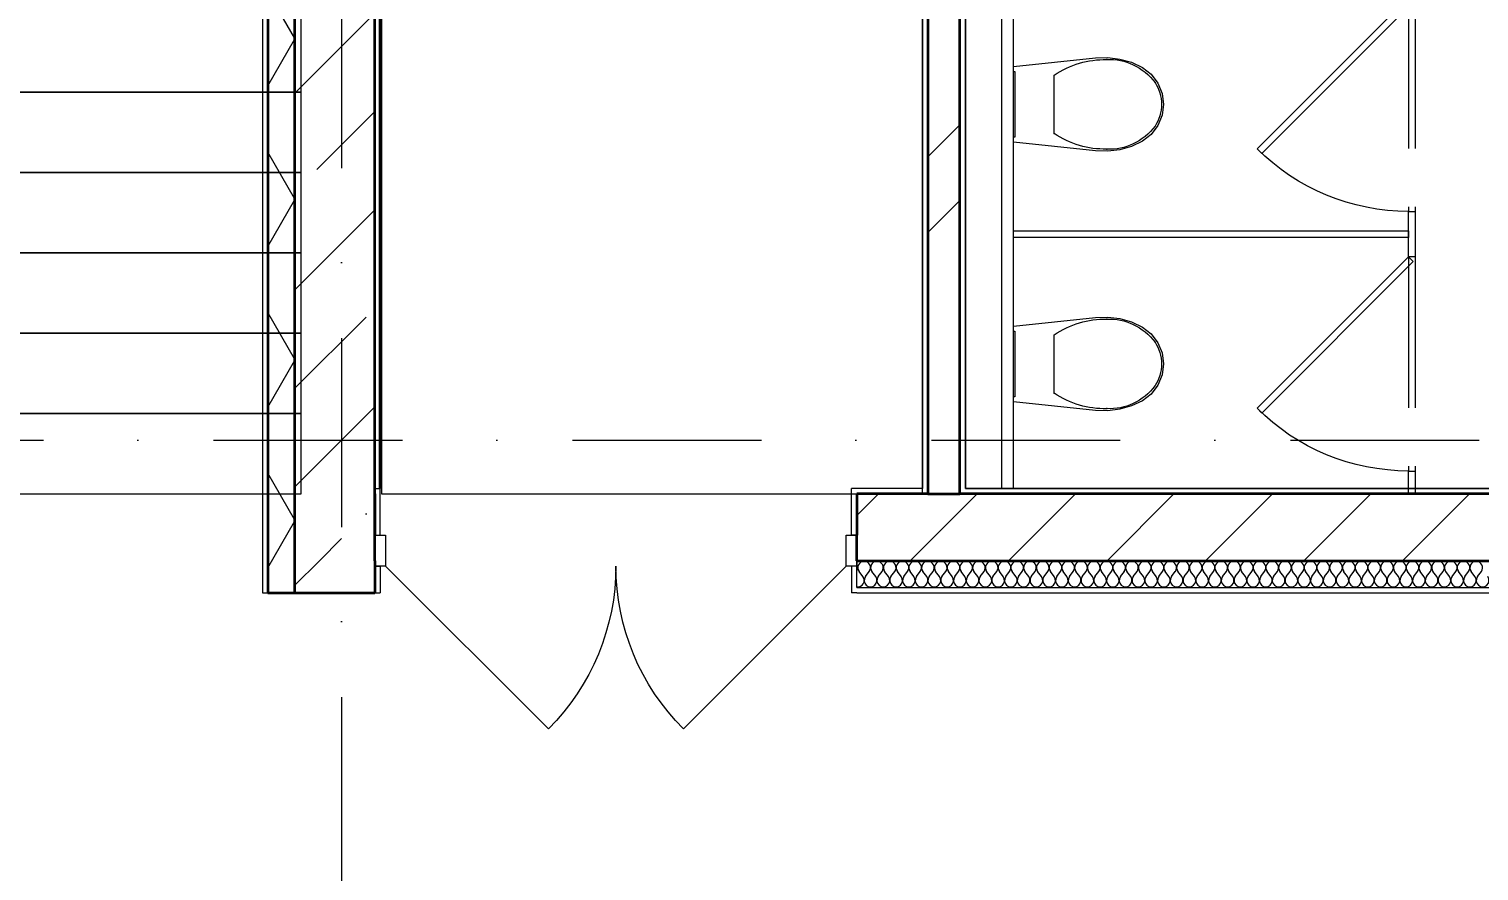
# Model space of a CAD drawing. Header units: millimetres. Extents: x -34838 to 729576, y -214038 to 121482.
# Drawn here: x 517275 to 522690, y -99347 to -96201 of the extents above; entities that cross this region are included whole.
import ezdxf
from ezdxf.enums import TextEntityAlignment as Align

# ---------------------------------------------------------------- set-up
doc = ezdxf.new("R2010")
doc.units = ezdxf.units.MM
doc.header["$MEASUREMENT"] = 0
doc.linetypes.add('Невидимая', pattern=[782.444447, 564.444447, -218])
doc.linetypes.add('Штрихпунктирная', pattern=[1340.555525, 705.555534, -352.777767, 0, -282.222223])
for name, color, linetype, lineweight in [('0_Ном._пера__1', 7, 'Continuous', 13), ('А _ ОСІ КООРДИНАЦІЙНІ.3D_Ном._пера__105', 7, 'Continuous', 13), ('А _ ОСІ КООРДИНАЦІЙНІ.3D_Ном._пера__25', 7, 'Continuous', 0), ('АБ _ 0 _ СТІНИ _ ЗОВНІШНІ .3D_Ном._пера__27', 7, 'Continuous', 35), ('АБ _ 0 _ СТІНИ _ ЗОВНІШНІ .3D_Ном._пера__67', 7, 'Continuous', 15), ('АБ _ 0 _ СТІНИ _ ЗОВНІШНІ .3D_Ном._пера__87', 7, 'Continuous', 13), ('АБ _ 0 _ СТІНИ _ НАВІСНІ .3D_Ном._пера__171', 7, 'Continuous', 13), ('АБ _ 0 _ СТІНИ _ НАВІСНІ .3D_Ном._пера__27', 7, 'Continuous', 35), ('АБ _ 0 _ СТІНИ _ НАВІСНІ .3D_Ном._пера__67', 7, 'Continuous', 15), ('АБ _ 0 _ СТІНИ _ НАВІСНІ .3D_Ном._пера__87', 7, 'Continuous', 13), ('АБ _ 0 _ СТІНИ _ ПЕРЕГОРОДКИ.3D_Ном._пера__27', 7, 'Continuous', 35), ('АБ _ 0 _ СТІНИ _ ПЕРЕГОРОДКИ.3D_Ном._пера__87', 7, 'Continuous', 13), ('АБ _ 2 _ СХОДИ _ ЗОВНІШНІ .3D_Ном._пера__71', 7, 'Continuous', 15), ('АБ _ 2 _ СХОДИ _ ЗОВНІШНІ .3D_Ном._пера__91', 7, 'Continuous', 13), ('АП _ 0 _ ОБЛАДНАННЯ (НИЖНЄ).3D_Ном._пера__1', 7, 'Continuous', 13), ('Двери ARCHICAD_Ном._пера__1', 7, 'Continuous', 13), ('Двери ARCHICAD_Ном._пера__23', 7, 'Continuous', 20), ('Двери ARCHICAD_Ном._пера__27', 7, 'Continuous', 35), ('Двери ARCHICAD_Ном._пера__3', 7, 'Continuous', 15), ('Двери ARCHICAD_Ном._пера__67', 7, 'Continuous', 15), ('Двери ARCHICAD_Ном._пера__87', 7, 'Continuous', 13)]:
    doc.layers.add(name, color=color, linetype=linetype, lineweight=lineweight)
for name, color, linetype in [('А _ ОСІ КООРДИНАЦІЙНІ.3D', 7, 'Continuous'), ('АБ _ 0 _ СТІНИ _ ЗОВНІШНІ .3D', 7, 'Continuous'), ('АБ _ 0 _ СТІНИ _ НАВІСНІ .3D', 7, 'Continuous'), ('АБ _ 0 _ СТІНИ _ ПЕРЕГОРОДКИ.3D', 7, 'Continuous'), ('АБ _ 2 _ СХОДИ _ ЗОВНІШНІ .3D', 7, 'Continuous'), ('АП _ 0 _ ОБЛАДНАННЯ (НИЖНЄ).3D', 7, 'Continuous'), ('АП _ ТЕП _ ЗОНИ ПРИМІЩЕНЬ .3D', 7, 'Continuous'), ('Двери ARCHICAD', 7, 'Continuous')]:
    doc.layers.add(name, color=color, linetype=linetype)
doc.styles.add('СГЕНЕРИР_СТИЛЬ_1', font='Arial.ttf')
doc.styles.add('СГЕНЕРИР_СТИЛЬ_5', font='Arial Narrow.ttf')
doc.linetypes.add('ГП _ огорожа КЖ меньше 1м_ М 500', pattern='A,0,[1,20211006 Р’РµР»РёРєРёР№ Р±Р°СЃРµР№РЅ (Р±СѓС‚С–РєРё)_1.Shx,S=79.365079,R=0,X=0,Y=0],-10000,0', length=10000)
doc.dimstyles.new('СГЕНЕРИР_СТИЛЬ__5', dxfattribs={"dimtxt": 400, "dimasz": 285, "dimexe": 0.18, "dimexo": 0.0625, "dimgap": 0.09, "dimtad": 1, "dimdec": 0, "dimzin": 0, "dimdsep": 46, "dimtxsty": 'СГЕНЕРИР_СТИЛЬ_5', "dimblk": 'ARROWHEAD_10', "dimblk1": 'ARROWHEAD_10', "dimblk2": 'ARROWHEAD_10', "dimcen": 0.09, "dimse1": 1, "dimse2": 1, "dimclrd": 7, "dimclre": 7, "dimclrt": 7, "dimazin": 0, "dimtfac": 1, "dimtdec": 4, "dimtmove": 0, "dimatfit": 3, "dimfxl": 1, "dimtolj": 1, "dimtzin": 0, "dimarcsym": 0})
doc.dimstyles.new('СГЕНЕРИР_СТИЛЬ__6', dxfattribs={"dimtxt": 400, "dimasz": 285, "dimexe": 0.18, "dimexo": 0.0625, "dimgap": 0.09, "dimtad": 1, "dimdec": 0, "dimzin": 0, "dimdsep": 46, "dimtxsty": 'СГЕНЕРИР_СТИЛЬ_5', "dimblk": 'ARROWHEAD_10', "dimblk1": 'ARROWHEAD_10', "dimblk2": 'ARROWHEAD_10', "dimcen": 0.09, "dimse1": 1, "dimse2": 1, "dimclrd": 7, "dimclre": 7, "dimclrt": 7, "dimazin": 0, "dimtfac": 1, "dimtdec": 4, "dimtmove": 2, "dimatfit": 3, "dimfxl": 1, "dimtolj": 1, "dimtzin": 0, "dimarcsym": 0})
doc.dimstyles.new('СГЕНЕРИР_СТИЛЬ__7', dxfattribs={"dimtxt": 400, "dimasz": 285, "dimexe": 0.18, "dimexo": 0.0625, "dimgap": 0.09, "dimtad": 1, "dimtih": 1, "dimtoh": 1, "dimdec": 0, "dimzin": 0, "dimdsep": 46, "dimtxsty": 'СГЕНЕРИР_СТИЛЬ_5', "dimblk": 'ARROWHEAD_10', "dimblk1": 'ARROWHEAD_10', "dimblk2": 'ARROWHEAD_10', "dimcen": 0.09, "dimse1": 1, "dimse2": 1, "dimclrd": 7, "dimclre": 7, "dimclrt": 7, "dimazin": 0, "dimtfac": 1, "dimtdec": 4, "dimtmove": 0, "dimatfit": 3, "dimfxl": 1, "dimtolj": 1, "dimtzin": 0, "dimarcsym": 0})
pattern_1 = [(60, (518441.76, -97737.7), (-259.8076, 150), []), (120, (518441.76, -97737.7), (259.8076, 150), [])]
pattern_2 = [(45, (518441.76, -97737.7), (-367.696, 367.696), []), (45, (518257.9, -97553.85), (-367.696, 367.696), [390, -130, 0, -130])]
pattern_3 = [(45, (518441.8, -97737.7), (-707.1, 707.1), []), (45, (518300.3, -97596.3), (-707.1, 707.1), [])]
pattern_4 = [(45, (518441.76, -97737.7), (-183.848, 183.848), [])]

# ---------------------------------------------------------------- blocks, each defined once
blk = doc.blocks.new('Лестница_3_1', base_point=(518441.8, -97737.7))
at = {"layer": 'АБ _ 2 _ СХОДИ _ ЗОВНІШНІ .3D_Ном._пера__71', "color": 7, "linetype": 'Continuous', "lineweight": 15}
for p, q in [((518291.8, -96437.7), (515791.8, -96437.7)), ((515791.8, -96437.7), (518291.8, -96437.7)), ((518291.8, -96737.7), (515791.8, -96737.7)), ((515791.8, -96737.7), (518291.8, -96737.7)), ((518291.8, -97037.7), (515791.8, -97037.7)), ((515791.8, -97037.7), (518291.8, -97037.7)), ((518291.8, -97337.7), (515791.8, -97337.7)), ((515791.8, -97337.7), (518291.8, -97337.7)), ((518291.8, -97637.7), (515791.8, -97637.7)), ((515791.8, -97637.7), (518291.8, -97637.7)), ((515791.8, -97937.7), (518291.8, -97937.7))]:
    blk.add_line(p, q, dxfattribs=at)
at = {"layer": 'АБ _ 2 _ СХОДИ _ ЗОВНІШНІ .3D_Ном._пера__91', "color": 7, "linetype": 'Continuous', "lineweight": 13}
for p, q in [((518291.8, -96437.7), (518291.8, -96137.7)), ((518291.8, -96737.7), (518291.8, -96437.7)), ((518291.8, -97037.7), (518291.8, -96737.7)), ((518291.8, -97337.7), (518291.8, -97037.7)), ((518291.8, -97637.7), (518291.8, -97337.7)), ((518291.8, -97937.7), (518291.8, -97637.7))]:
    blk.add_line(p, q, dxfattribs=at)
blk = doc.blocks.new('Стена_57_1', base_point=(518366.8, -85737.7))
at = {"layer": 'АБ _ 0 _ СТІНИ _ ЗОВНІШНІ .3D', "linetype": 'Continuous', "lineweight": 0, "true_color": 0x000000}
h = blk.add_hatch(dxfattribs=at)
h.set_pattern_fill('М___ІЗОЛЯЦІЯ_МІНВАТА_0001', color=18, style=0, pattern_type=2)
h.set_pattern_definition(pattern_1)
h.paths.add_polyline_path([(518166.8, -85601.3), (518166.8, -98290), (518266.8, -98201.3), (518266.8, -85669.5)])
h = blk.add_hatch(dxfattribs=at)
h.set_pattern_fill('М___БЕТОН_АРМОВАНИЙ___З__C0', color=18, style=0, pattern_type=2)
h.set_pattern_definition(pattern_2)
h.paths.add_polyline_path([(518266.8, -85887.7), (518266.8, -98201.3), (518566.8, -97935.4), (518566.8, -85887.7)])
h = blk.add_hatch(dxfattribs=at)
h.set_pattern_fill('М___БЕТОН_АРМОВАНИЙ___З__C0', color=18, style=0, pattern_type=2)
h.set_pattern_definition(pattern_2)
h.paths.add_polyline_path([(518566.8, -97937.7), (518564.2, -97937.7), (518282.1, -98187.7), (518566.8, -98187.7)])
h = blk.add_hatch(dxfattribs=at)
h.set_pattern_fill('М___БЕТОН_АРМОВАНИЙ___З__C0', color=18, style=0, pattern_type=2)
h.set_pattern_definition(pattern_2)
h.paths.add_polyline_path([(518566.8, -97935.4), (518564.2, -97937.7), (518566.8, -97937.7)])
h = blk.add_hatch(dxfattribs=at)
h.set_pattern_fill('М___ІЗОЛЯЦІЯ_МІНВАТА_0001', color=18, style=0, pattern_type=2)
h.set_pattern_definition(pattern_1)
h.paths.add_polyline_path([(518266.8, -98201.3), (518169.3, -98287.7), (518266.8, -98287.7)])
h = blk.add_hatch(dxfattribs=at)
h.set_pattern_fill('М___БЕТОН_АРМОВАНИЙ___З__C0', color=18, style=0, pattern_type=2)
h.set_pattern_definition(pattern_2)
h.paths.add_polyline_path([(518566.8, -98187.7), (518282.1, -98187.7), (518266.8, -98201.3), (518266.8, -98287.7), (518566.8, -98287.7)])
h = blk.add_hatch(dxfattribs=at)
h.set_pattern_fill('М___ІЗОЛЯЦІЯ_МІНВАТА_0001', color=18, style=0, pattern_type=2)
h.set_pattern_definition(pattern_1)
h.paths.add_polyline_path([(518266.8, -98287.7), (518169.3, -98287.7), (518166.8, -98290), (518166.8, -98307.7), (518266.8, -98307.7)])
h = blk.add_hatch(dxfattribs=at)
h.set_pattern_fill('М___БЕТОН_АРМОВАНИЙ___З__C0', color=18, style=0, pattern_type=2)
h.set_pattern_definition(pattern_2)
h.paths.add_polyline_path([(518566.8, -98287.7), (518266.8, -98287.7), (518266.8, -98307.7), (518566.8, -98307.7)])
at = {"layer": 'АБ _ 0 _ СТІНИ _ ЗОВНІШНІ .3D_Ном._пера__27', "color": 7, "linetype": 'Continuous', "lineweight": 35}
for p, q in [((518166.8, -85601.3), (518166.8, -98290)), ((518266.8, -85887.7), (518266.8, -98201.3)), ((518566.8, -97935.4), (518566.8, -91937.7))]:
    blk.add_line(p, q, dxfattribs=at)
at = {"layer": 'АБ _ 0 _ СТІНИ _ ЗОВНІШНІ .3D_Ном._пера__27', "color": 7, "linetype": 'Continuous', "lineweight": 35, "flags": 128}
blk.add_lwpolyline([(518586.8, -97917.7), (518586.8, -91957.7)], dxfattribs=at)
at = {"layer": 'АБ _ 0 _ СТІНИ _ ЗОВНІШНІ .3D_Ном._пера__87', "color": 7, "linetype": 'Continuous', "lineweight": 13, "flags": 128}
blk.add_lwpolyline([(518146.8, -85587.7), (518146.8, -98307.7)], dxfattribs=at)
at = {"layer": 'АБ _ 0 _ СТІНИ _ НАВІСНІ .3D_Ном._пера__27', "color": 7, "linetype": 'Continuous', "lineweight": 35}
for p, q in [((518566.8, -97937.7), (518566.8, -97935.4)), ((518566.8, -97937.7), (518566.9, -97937.7)), ((518566.8, -98187.7), (518566.8, -97937.7)), ((518266.8, -98201.3), (518266.8, -98287.7)), ((518566.8, -98187.7), (518566.8, -98287.7)), ((518166.8, -98290), (518166.8, -98307.7)), ((518266.8, -98287.7), (518266.8, -98307.7)), ((518566.8, -98287.7), (518566.8, -98307.7))]:
    blk.add_line(p, q, dxfattribs=at)
at = {"layer": 'АБ _ 0 _ СТІНИ _ НАВІСНІ .3D_Ном._пера__27', "color": 7, "linetype": 'Continuous', "lineweight": 35, "flags": 128}
for points in [[(518166.8, -98307.7), (518266.8, -98307.7)], [(518266.8, -98307.7), (518566.8, -98307.7)]]:
    blk.add_lwpolyline(points, dxfattribs=at)
at = {"layer": 'АБ _ 0 _ СТІНИ _ НАВІСНІ .3D_Ном._пера__87', "color": 7, "linetype": 'Continuous', "lineweight": 13, "flags": 128}
blk.add_lwpolyline([(518146.8, -98307.7), (518166.8, -98307.7)], dxfattribs=at)
blk = doc.blocks.new('Стена_74_1', base_point=(520691.8, -93977.7))
at = {"layer": 'АБ _ 0 _ СТІНИ _ ПЕРЕГОРОДКИ.3D', "linetype": 'Continuous', "lineweight": 0, "true_color": 0x000000}
h = blk.add_hatch(dxfattribs=at)
h.set_pattern_fill('М___ЦЕГЛА_ОБЛИЧКУВАЛЬНА__3B', color=18, style=0, pattern_type=2)
h.set_pattern_definition(pattern_3)
h.paths.add_polyline_path([(520631.8, -94037.7), (520631.8, -97917.7), (520751.8, -97917.7), (520751.8, -94037.7)])
h = blk.add_hatch(dxfattribs=at)
h.set_pattern_fill('М___ЦЕГЛА_ОБЛИЧКУВАЛЬНА__3B', color=18, style=0, pattern_type=2)
h.set_pattern_definition(pattern_3)
h.paths.add_polyline_path([(520751.8, -97917.7), (520631.8, -97917.7), (520631.8, -97937.7), (520751.8, -97937.7)])
at = {"layer": 'АБ _ 0 _ СТІНИ _ НАВІСНІ .3D_Ном._пера__27', "color": 7, "linetype": 'Continuous', "lineweight": 35}
for p, q in [((520631.8, -97917.7), (520631.8, -97937.7)), ((520631.8, -97937.7), (520751.8, -97937.7)), ((520751.8, -97937.7), (520751.8, -97917.7))]:
    blk.add_line(p, q, dxfattribs=at)
at = {"layer": 'АБ _ 0 _ СТІНИ _ ПЕРЕГОРОДКИ.3D_Ном._пера__27', "color": 7, "linetype": 'Continuous', "lineweight": 35}
for p, q in [((520631.8, -94037.7), (520631.8, -97917.7)), ((520751.8, -97917.7), (520751.8, -94057.7))]:
    blk.add_line(p, q, dxfattribs=at)
at = {"layer": 'АБ _ 0 _ СТІНИ _ ПЕРЕГОРОДКИ.3D_Ном._пера__87', "color": 7, "linetype": 'Continuous', "lineweight": 13, "flags": 128}
for points in [[(520611.8, -93917.7), (520611.8, -97917.7)], [(520771.8, -97917.7), (520771.8, -94057.7)]]:
    blk.add_lwpolyline(points, dxfattribs=at)
blk = doc.blocks.new('*X320', base_point=(518441.8, -97737.7))
at = {"layer": 'АБ _ 0 _ СТІНИ _ НАВІСНІ .3D_Ном._пера__171', "color": 7, "linetype": 'Continuous', "lineweight": 13}
for p, q in [((518566.9, -98198.1), (518566.8, -98198.2)), ((518566.9, -98229.9), (518566.8, -98229.8)), ((518566.8, -98283.6), (518566.9, -98283.6))]:
    blk.add_line(p, q, dxfattribs=at)
blk = doc.blocks.new('*X321', base_point=(518441.8, -97737.7))
at = {"layer": 'АБ _ 0 _ СТІНИ _ НАВІСНІ .3D_Ном._пера__171', "color": 7, "linetype": 'Continuous', "lineweight": 13}
for p, q in [((520389.4, -98247.2), (520375.1, -98228.2)), ((520398.9, -98247.2), (520413.2, -98228.2)), ((520437, -98247.2), (520422.7, -98228.2)), ((520446.5, -98247.2), (520460.8, -98228.2)), ((520484.6, -98247.2), (520470.3, -98228.2)), ((520494.1, -98247.2), (520508.4, -98228.2)), ((520532.2, -98247.2), (520518, -98228.2)), ((520541.8, -98247.2), (520556, -98228.2)), ((520579.9, -98247.2), (520565.6, -98228.2)), ((520589.4, -98247.2), (520603.7, -98228.2)), ((520627.5, -98247.2), (520613.2, -98228.2)), ((520637, -98247.2), (520651.3, -98228.2)), ((520675.1, -98247.2), (520660.8, -98228.2)), ((520684.6, -98247.2), (520698.9, -98228.2)), ((520722.7, -98247.2), (520708.4, -98228.2)), ((520732.2, -98247.2), (520746.5, -98228.2)), ((520770.3, -98247.2), (520756, -98228.2)), ((520779.9, -98247.2), (520794.1, -98228.2)), ((520818, -98247.2), (520803.7, -98228.2)), ((520827.5, -98247.2), (520841.8, -98228.2)), ((520865.6, -98247.2), (520851.3, -98228.2)), ((520875.1, -98247.2), (520889.4, -98228.2)), ((520913.2, -98247.2), (520898.9, -98228.2)), ((520922.7, -98247.2), (520937, -98228.2)), ((520960.8, -98247.2), (520946.5, -98228.2)), ((520970.3, -98247.2), (520984.6, -98228.2)), ((521008.4, -98247.2), (520994.1, -98228.2)), ((521018, -98247.2), (521032.2, -98228.2)), ((521056, -98247.2), (521041.8, -98228.2)), ((521065.6, -98247.2), (521079.9, -98228.2)), ((521103.7, -98247.2), (521089.4, -98228.2)), ((521113.2, -98247.2), (521127.5, -98228.2)), ((521151.3, -98247.2), (521137, -98228.2)), ((521160.8, -98247.2), (521175.1, -98228.2)), ((521198.9, -98247.2), (521184.6, -98228.2)), ((521208.4, -98247.2), (521222.7, -98228.2)), ((521246.5, -98247.2), (521232.2, -98228.2)), ((521256, -98247.2), (521270.3, -98228.2)), ((521294.1, -98247.2), (521279.9, -98228.2)), ((521303.7, -98247.2), (521318, -98228.2)), ((521341.8, -98247.2), (521327.5, -98228.2)), ((521351.3, -98247.2), (521365.6, -98228.2)), ((521389.4, -98247.2), (521375.1, -98228.2)), ((521398.9, -98247.2), (521413.2, -98228.2)), ((521437, -98247.2), (521422.7, -98228.2)), ((521446.5, -98247.2), (521460.8, -98228.2)), ((521484.6, -98247.2), (521470.3, -98228.2)), ((521494.1, -98247.2), (521508.4, -98228.2)), ((521532.2, -98247.2), (521518, -98228.2)), ((521541.8, -98247.2), (521556, -98228.2)), ((521579.9, -98247.2), (521565.6, -98228.2)), ((521589.4, -98247.2), (521603.7, -98228.2)), ((521627.5, -98247.2), (521613.2, -98228.2)), ((521637, -98247.2), (521651.3, -98228.2)), ((521675.1, -98247.2), (521660.8, -98228.2)), ((521684.6, -98247.2), (521698.9, -98228.2)), ((521722.7, -98247.2), (521708.4, -98228.2)), ((521732.2, -98247.2), (521746.5, -98228.2)), ((521770.3, -98247.2), (521756, -98228.2)), ((521779.9, -98247.2), (521794.1, -98228.2)), ((521818, -98247.2), (521803.7, -98228.2)), ((521827.5, -98247.2), (521841.8, -98228.2)), ((521865.6, -98247.2), (521851.3, -98228.2)), ((521875.1, -98247.2), (521889.4, -98228.2)), ((521913.2, -98247.2), (521898.9, -98228.2)), ((521922.7, -98247.2), (521937, -98228.2)), ((521960.8, -98247.2), (521946.5, -98228.2)), ((521970.3, -98247.2), (521984.6, -98228.2)), ((522008.4, -98247.2), (521994.1, -98228.2)), ((522018, -98247.2), (522032.2, -98228.2)), ((522056, -98247.2), (522041.8, -98228.2)), ((522065.6, -98247.2), (522079.9, -98228.2)), ((522103.7, -98247.2), (522089.4, -98228.2)), ((522113.2, -98247.2), (522127.5, -98228.2)), ((522151.3, -98247.2), (522137, -98228.2)), ((522160.8, -98247.2), (522175.1, -98228.2)), ((522198.9, -98247.2), (522184.6, -98228.2)), ((522208.4, -98247.2), (522222.7, -98228.2)), ((522246.5, -98247.2), (522232.2, -98228.2)), ((522256, -98247.2), (522270.3, -98228.2)), ((522294.1, -98247.2), (522279.9, -98228.2)), ((522303.7, -98247.2), (522318, -98228.2)), ((522341.8, -98247.2), (522327.5, -98228.2)), ((522351.3, -98247.2), (522365.6, -98228.2)), ((522389.4, -98247.2), (522375.1, -98228.2)), ((522398.9, -98247.2), (522413.2, -98228.2)), ((522437, -98247.2), (522422.7, -98228.2)), ((522446.5, -98247.2), (522460.8, -98228.2)), ((522484.6, -98247.2), (522470.3, -98228.2)), ((522494.1, -98247.2), (522508.4, -98228.2)), ((522532.2, -98247.2), (522518, -98228.2)), ((522541.8, -98247.2), (522556, -98228.2)), ((522579.9, -98247.2), (522565.6, -98228.2)), ((522589.4, -98247.2), (522603.7, -98228.2)), ((522627.5, -98247.2), (522613.2, -98228.2)), ((522637, -98247.2), (522651.3, -98228.2)), ((522675.1, -98247.2), (522660.8, -98228.2)), ((522684.6, -98247.2), (522698.9, -98228.2))]:
    blk.add_line(p, q, dxfattribs=at)
for centre, start, end in [((520346.5, -98213.9), 328.6427, 31.3573), ((520394.1, -98213.9), 90, 216.8699), ((520394.1, -98213.9), 323.1301, 90), ((520441.8, -98213.9), 90, 216.8699), ((520441.8, -98213.9), 323.1301, 90), ((520489.4, -98213.9), 90, 216.8699), ((520489.4, -98213.9), 323.1301, 90), ((520537, -98213.9), 90, 216.8699), ((520537, -98213.9), 323.1301, 90), ((520584.6, -98213.9), 90, 216.8699), ((520584.6, -98213.9), 323.1301, 90), ((520632.2, -98213.9), 90, 216.8699), ((520632.2, -98213.9), 323.1301, 90), ((520679.9, -98213.9), 90, 216.8699), ((520679.9, -98213.9), 323.1301, 90), ((520727.5, -98213.9), 90, 216.8699), ((520727.5, -98213.9), 323.1301, 90), ((520775.1, -98213.9), 90, 216.8699), ((520775.1, -98213.9), 323.1301, 90), ((520822.7, -98213.9), 90, 216.8699), ((520822.7, -98213.9), 323.1301, 90), ((520870.3, -98213.9), 90, 216.8699), ((520870.3, -98213.9), 323.1301, 90), ((520918, -98213.9), 90, 216.8699), ((520918, -98213.9), 323.1301, 90), ((520965.6, -98213.9), 90, 216.8699), ((520965.6, -98213.9), 323.1301, 90), ((521013.2, -98213.9), 90, 216.8699), ((521013.2, -98213.9), 323.1301, 90), ((521060.8, -98213.9), 90, 216.8699), ((521060.8, -98213.9), 323.1301, 90), ((521108.4, -98213.9), 90, 216.8699), ((521108.4, -98213.9), 323.1301, 90), ((521156, -98213.9), 90, 216.8699), ((521156, -98213.9), 323.1301, 90), ((521203.7, -98213.9), 90, 216.8699), ((521203.7, -98213.9), 323.1301, 90), ((521251.3, -98213.9), 90, 216.8699), ((521251.3, -98213.9), 323.1301, 90), ((521298.9, -98213.9), 90, 216.8699), ((521298.9, -98213.9), 323.1301, 90), ((521346.5, -98213.9), 90, 216.8699), ((521346.5, -98213.9), 323.1301, 90), ((521394.1, -98213.9), 90, 216.8699), ((521394.1, -98213.9), 323.1301, 90), ((521441.8, -98213.9), 90, 216.8699), ((521441.8, -98213.9), 323.1301, 90), ((521489.4, -98213.9), 90, 216.8699), ((521489.4, -98213.9), 323.1301, 90), ((521537, -98213.9), 90, 216.8699), ((521537, -98213.9), 323.1301, 90), ((521584.6, -98213.9), 90, 216.8699), ((521584.6, -98213.9), 323.1301, 90), ((521632.2, -98213.9), 90, 216.8699), ((521632.2, -98213.9), 323.1301, 90), ((521679.9, -98213.9), 90, 216.8699), ((521679.9, -98213.9), 323.1301, 90), ((521727.5, -98213.9), 90, 216.8699), ((521727.5, -98213.9), 323.1301, 90), ((521775.1, -98213.9), 90, 216.8699), ((521775.1, -98213.9), 323.1301, 90), ((521822.7, -98213.9), 90, 216.8699), ((521822.7, -98213.9), 323.1301, 90), ((521870.3, -98213.9), 90, 216.8699), ((521870.3, -98213.9), 323.1301, 90), ((521918, -98213.9), 90, 216.8699), ((521918, -98213.9), 323.1301, 90), ((521965.6, -98213.9), 90, 216.8699), ((521965.6, -98213.9), 323.1301, 90), ((522013.2, -98213.9), 90, 216.8699), ((522013.2, -98213.9), 323.1301, 90), ((522060.8, -98213.9), 90, 216.8699), ((522060.8, -98213.9), 323.1301, 90), ((522108.4, -98213.9), 90, 216.8699), ((522108.4, -98213.9), 323.1301, 90), ((522156, -98213.9), 90, 216.8699), ((522156, -98213.9), 323.1301, 90), ((522203.7, -98213.9), 90, 216.8699), ((522203.7, -98213.9), 323.1301, 90), ((522251.3, -98213.9), 90, 216.8699), ((522251.3, -98213.9), 323.1301, 90), ((522298.9, -98213.9), 90, 216.8699), ((522298.9, -98213.9), 323.1301, 90), ((522346.5, -98213.9), 90, 216.8699), ((522346.5, -98213.9), 323.1301, 90), ((522394.1, -98213.9), 90, 216.8699), ((522394.1, -98213.9), 323.1301, 90), ((522441.8, -98213.9), 90, 216.8699), ((522441.8, -98213.9), 323.1301, 90), ((522489.4, -98213.9), 90, 216.8699), ((522489.4, -98213.9), 323.1301, 90), ((522537, -98213.9), 90, 216.8699), ((522537, -98213.9), 323.1301, 90), ((522584.6, -98213.9), 90, 216.8699), ((522584.6, -98213.9), 323.1301, 90), ((522632.2, -98213.9), 90, 216.8699), ((522632.2, -98213.9), 323.1301, 90), ((522679.9, -98213.9), 90, 216.8699), ((522679.9, -98213.9), 323.1301, 90), ((520370.3, -98261.5), 261.6013, 36.8699), ((520418, -98261.5), 143.1301, 36.8699), ((520465.6, -98261.5), 143.1301, 36.8699), ((520513.2, -98261.5), 143.1301, 36.8699), ((520560.8, -98261.5), 143.1301, 36.8699), ((520608.4, -98261.5), 143.1301, 36.8699), ((520656, -98261.5), 143.1301, 36.8699), ((520703.7, -98261.5), 143.1301, 36.8699), ((520751.3, -98261.5), 143.1301, 36.8699), ((520798.9, -98261.5), 143.1301, 36.8699), ((520846.5, -98261.5), 143.1301, 36.8699), ((520894.1, -98261.5), 143.1301, 36.8699), ((520941.8, -98261.5), 143.1301, 36.8699), ((520989.4, -98261.5), 143.1301, 36.8699), ((521037, -98261.5), 143.1301, 36.8699), ((521084.6, -98261.5), 143.1301, 36.8699), ((521132.2, -98261.5), 143.1301, 36.8699), ((521179.9, -98261.5), 143.1301, 36.8699), ((521227.5, -98261.5), 143.1301, 36.8699), ((521275.1, -98261.5), 143.1301, 36.8699), ((521322.7, -98261.5), 143.1301, 36.8699), ((521370.3, -98261.5), 143.1301, 36.8699), ((521418, -98261.5), 143.1301, 36.8699), ((521465.6, -98261.5), 143.1301, 36.8699), ((521513.2, -98261.5), 143.1301, 36.8699), ((521560.8, -98261.5), 143.1301, 36.8699), ((521608.4, -98261.5), 143.1301, 36.8699), ((521656, -98261.5), 143.1301, 36.8699), ((521703.7, -98261.5), 143.1301, 36.8699), ((521751.3, -98261.5), 143.1301, 36.8699), ((521798.9, -98261.5), 143.1301, 36.8699), ((521846.5, -98261.5), 143.1301, 36.8699), ((521894.1, -98261.5), 143.1301, 36.8699), ((521941.8, -98261.5), 143.1301, 36.8699), ((521989.4, -98261.5), 143.1301, 36.8699), ((522037, -98261.5), 143.1301, 36.8699), ((522084.6, -98261.5), 143.1301, 36.8699), ((522132.2, -98261.5), 143.1301, 36.8699), ((522179.9, -98261.5), 143.1301, 36.8699), ((522227.5, -98261.5), 143.1301, 36.8699), ((522275.1, -98261.5), 143.1301, 36.8699), ((522322.7, -98261.5), 143.1301, 36.8699), ((522370.3, -98261.5), 143.1301, 36.8699), ((522418, -98261.5), 143.1301, 36.8699), ((522465.6, -98261.5), 143.1301, 36.8699), ((522513.2, -98261.5), 143.1301, 36.8699), ((522560.8, -98261.5), 143.1301, 36.8699), ((522608.4, -98261.5), 143.1301, 36.8699), ((522656, -98261.5), 143.1301, 36.8699), ((522703.7, -98261.5), 143.1301, 36.8699)]:
    blk.add_arc(centre, 23.8, start, end, dxfattribs=at)
blk = doc.blocks.new('Двупольная Дверь с Фрамугой 22')
at = {"layer": 'Двери ARCHICAD_Ном._пера__1', "color": 7, "linetype": 'Continuous', "lineweight": 13}
for centre, start, end in [((-860, 0), 0, 45), ((860, 0), 135, 180)]:
    blk.add_arc(centre, 860, start, end, dxfattribs=at)
at = {"layer": 'Двери ARCHICAD_Ном._пера__23', "color": 7, "linetype": 'Continuous', "lineweight": 20}
for p, q in [((-860, 0), (-900, 0)), ((-900, 0), (-900, -115)), ((-860, -115), (-860, 0)), ((900, 0), (860, 0)), ((860, 0), (860, -115)), ((900, -115), (900, 0)), ((-900, -115), (-860, -115)), ((860, -115), (900, -115))]:
    blk.add_line(p, q, dxfattribs=at)
at = {"layer": 'Двери ARCHICAD_Ном._пера__27', "color": 7, "linetype": 'Continuous', "lineweight": 35}
for p, q in [((-900, -20), (-900, -115)), ((-900, -20), (-900, -115)), ((900, -20), (900, -115)), ((900, -20), (900, -115))]:
    blk.add_line(p, q, dxfattribs=at)
at = {"layer": 'Двери ARCHICAD_Ном._пера__3', "color": 7, "linetype": 'Continuous', "lineweight": 15}
for p, q in [((-860, 0), (-251.9, 608.1)), ((860, 0), (251.9, 608.1))]:
    blk.add_line(p, q, dxfattribs=at)
at = {"layer": 'Двери ARCHICAD_Ном._пера__67', "color": 7, "linetype": 'Continuous', "lineweight": 15}
for p, q in [((-900, 0), (-900, -20)), ((-900, 0), (-900, -20)), ((900, 0), (900, -20)), ((900, 0), (900, -20))]:
    blk.add_line(p, q, dxfattribs=at)
at = {"layer": 'Двери ARCHICAD_Ном._пера__87', "color": 7, "linetype": 'Continuous', "lineweight": 13}
for p, q in [((-900, 100), (-880, 100)), ((-880, 0), (-880, 100)), ((900, 100), (880, 100)), ((880, 0), (880, 100)), ((-880, -115), (-880, -290)), ((880, -115), (880, -290)), ((-900, -290), (-880, -290)), ((900, -290), (880, -290))]:
    blk.add_line(p, q, dxfattribs=at)
blk = doc.blocks.new('Стена_82_1', base_point=(518366.8, -98017.7))
at = {"layer": 'АБ _ 0 _ СТІНИ _ НАВІСНІ .3D', "linetype": 'Continuous', "lineweight": 0, "true_color": 0x000000}
h = blk.add_hatch(dxfattribs=at)
h.set_pattern_fill('М___ЦЕГЛА_ЗВИЧАЙНА_0001', color=18, style=0, pattern_type=2)
h.set_pattern_definition(pattern_4)
h.paths.add_polyline_path([(518566.8, -97937.7), (518566.8, -98187.7), (518566.9, -98187.7), (518566.9, -98092.7), (518566.9, -97937.7)])
h = blk.add_hatch(dxfattribs=at)
h.set_pattern_fill('М___ЦЕГЛА_ЗВИЧАЙНА_0001', color=18, style=0, pattern_type=2)
h.set_pattern_definition(pattern_4)
h.paths.add_polyline_path([(520366.9, -97937.7), (520366.9, -98092.7), (520366.9, -98187.7), (527878, -98187.7), (527878, -98092.7), (527878, -97937.7)])
at = {"layer": 'АБ _ 0 _ СТІНИ _ НАВІСНІ .3D_Ном._пера__27', "color": 7, "linetype": 'Continuous', "lineweight": 35}
for p, q in [((518566.8, -97937.7), (518566.9, -97937.7)), ((518566.8, -98187.7), (518566.8, -97937.7)), ((518566.9, -97937.7), (518566.9, -98092.7)), ((520631.8, -97937.7), (520366.9, -97937.7)), ((520366.9, -97937.7), (520366.9, -98092.7)), ((520631.8, -97917.7), (520631.8, -97937.7)), ((520631.8, -97937.7), (520751.8, -97937.7)), ((520751.8, -97937.7), (520751.8, -97917.7)), ((524241.8, -97937.7), (520751.8, -97937.7)), ((518566.9, -98187.7), (518566.9, -98092.7)), ((520366.9, -98187.7), (520366.9, -98092.7)), ((518566.8, -98187.7), (518566.8, -98287.7)), ((518566.8, -98187.7), (518566.9, -98187.7)), ((520366.9, -98187.7), (527878, -98187.7)), ((518566.8, -98287.7), (518566.8, -98307.7))]:
    blk.add_line(p, q, dxfattribs=at)
at = {"layer": 'АБ _ 0 _ СТІНИ _ НАВІСНІ .3D_Ном._пера__67', "color": 7, "linetype": 'Continuous', "lineweight": 15}
for p, q in [((518566.9, -98207.7), (518566.9, -98187.7)), ((518566.9, -98287.7), (518566.9, -98207.7)), ((520366.9, -98207.7), (520366.9, -98187.7)), ((520366.9, -98287.7), (520366.9, -98207.7)), ((518566.8, -98287.7), (518566.9, -98287.7)), ((520366.9, -98287.7), (527878, -98287.7))]:
    blk.add_line(p, q, dxfattribs=at)
at = {"layer": 'АБ _ 0 _ СТІНИ _ НАВІСНІ .3D_Ном._пера__87', "color": 7, "linetype": 'Continuous', "lineweight": 13}
for p, q in [((518566.9, -97917.7), (518586.9, -97917.7)), ((518586.9, -98092.7), (518586.9, -97917.7)), ((520346.9, -98092.7), (520346.9, -97917.7)), ((520366.9, -97917.7), (520346.9, -97917.7)), ((518566.9, -98092.7), (518586.9, -98092.7)), ((520366.9, -98092.7), (520346.9, -98092.7)), ((518566.9, -98207.7), (518586.9, -98207.7)), ((518586.9, -98207.7), (518586.9, -98307.7)), ((520346.9, -98207.7), (520346.9, -98307.7)), ((520366.9, -98207.7), (520346.9, -98207.7)), ((518566.9, -98307.7), (518586.9, -98307.7)), ((520366.9, -98307.7), (520346.9, -98307.7))]:
    blk.add_line(p, q, dxfattribs=at)
at = {"layer": 'АБ _ 0 _ СТІНИ _ НАВІСНІ .3D_Ном._пера__87', "color": 7, "linetype": 'Continuous', "lineweight": 13, "flags": 128}
for points in [[(520611.8, -97917.7), (520366.9, -97917.7)], [(524241.8, -97917.7), (520771.8, -97917.7)], [(518566.8, -98307.7), (518566.9, -98307.7)], [(520366.9, -98307.7), (527878, -98307.7)]]:
    blk.add_lwpolyline(points, dxfattribs=at)
at = {"layer": 'АБ _ 0 _ СТІНИ _ НАВІСНІ .3D', "color": 7, "lineweight": 20}
for name in ['*X320', '*X321']:
    blk.add_blockref(name, (518441.8, -97737.7), dxfattribs=at)
at = {"layer": 'Двери ARCHICAD', "color": 7, "linetype": 'Continuous', "lineweight": 18, "xscale": -1, "zscale": 1000, "rotation": 180}
blk.add_blockref('Двупольная Дверь с Фрамугой 22', (519466.9, -98207.7), dxfattribs=at)
blk = doc.blocks.new('Стена_88_1', base_point=(520906.8, -93977.7))
at = {"layer": 'АБ _ 0 _ СТІНИ _ ЗОВНІШНІ .3D', "linetype": 'Continuous', "lineweight": 0, "true_color": 0x000000}
h = blk.add_hatch(dxfattribs=at)
h.set_pattern_fill('М___ГІПСОКАРТОН_0001', color=18, style=0, pattern_type=2)
h.set_pattern_definition([(0, (518441.76, -97737.7), (0, 150), [0, -150])])
h.paths.add_polyline_path([(520906.8, -94057.7), (520906.8, -97917.7), (520921.8, -97917.7), (520921.8, -94057.7)])
at = {"layer": 'АБ _ 0 _ СТІНИ _ ЗОВНІШНІ .3D_Ном._пера__67', "color": 7, "linetype": 'Continuous', "lineweight": 15, "flags": 128}
for points in [[(520906.8, -94057.7), (520906.8, -97917.7)], [(520951.8, -97917.7), (520951.8, -94057.7)], [(520921.8, -97917.7), (520906.8, -97917.7)], [(520951.8, -97917.7), (520921.8, -97917.7)]]:
    blk.add_lwpolyline(points, dxfattribs=at)
blk = doc.blocks.new('Кабинка Сантехническая 22_5')
at = {"layer": 'АП _ 0 _ ОБЛАДНАННЯ (НИЖНЄ).3D_Ном._пера__1', "color": 7, "linetype": 'Continuous', "lineweight": 13}
for p, q in [((2284, 1500), (2251.7, 1193.4)), ((2566, 1500), (2284, 1500)), ((2548, 1500), (2302, 1500)), ((2302, 1500), (2302, 1495)), ((2302, 1495), (2548, 1495)), ((2548, 1495), (2548, 1500)), ((2598.3, 1193.4), (2566, 1500)), ((2922.5, 1500), (2897.5, 1500)), ((2897.5, 1500), (2897.5, 25)), ((2922.5, 25), (2922.5, 1500)), ((3254, 1500), (3221.7, 1193.4)), ((3536, 1500), (3254, 1500)), ((3518, 1500), (3272, 1500)), ((3272, 1500), (3272, 1495)), ((3272, 1495), (3518, 1495)), ((3518, 1495), (3518, 1500)), ((3568.3, 1193.4), (3536, 1500)), ((2425, 1348.6), (2316.1, 1348.6)), ((2533.9, 1348.6), (2425, 1348.6)), ((3395, 1348.6), (3286.1, 1348.6)), ((3503.9, 1348.6), (3395, 1348.6)), ((2251.7, 1193.4), (2250.1, 1148.2)), ((2599.9, 1148.2), (2598.3, 1193.4)), ((3221.7, 1193.4), (3220.1, 1148.2)), ((3569.9, 1148.2), (3568.3, 1193.4)), ((2250.1, 1148.2), (2255.6, 1103.3)), ((2594.4, 1103.3), (2599.9, 1148.2)), ((3220.1, 1148.2), (3225.6, 1103.3)), ((3564.4, 1103.3), (3569.9, 1148.2)), ((2255.6, 1103.3), (2268, 1059.7)), ((2582, 1059.7), (2594.4, 1103.3)), ((3225.6, 1103.3), (3238, 1059.7)), ((3552, 1059.7), (3564.4, 1103.3)), ((2268, 1059.7), (2287, 1018.7)), ((2563, 1018.7), (2582, 1059.7)), ((3238, 1059.7), (3257, 1018.7)), ((3533, 1018.7), (3552, 1059.7)), ((2287, 1018.7), (2312.6, 986.1)), ((2312.6, 986.1), (2345.6, 961.2)), ((2504.4, 961.2), (2537.4, 986.1)), ((2537.4, 986.1), (2563, 1018.7)), ((3257, 1018.7), (3282.6, 986.1)), ((3282.6, 986.1), (3315.6, 961.2)), ((3474.4, 961.2), (3507.4, 986.1)), ((3507.4, 986.1), (3533, 1018.7)), ((2345.6, 961.2), (2384, 945.4)), ((2384, 945.4), (2425, 940)), ((2425, 947.6), (2425, 947.6)), ((2425, 940), (2466, 945.4)), ((2466, 945.4), (2504.4, 961.2)), ((2506.1, 971), (2506.1, 971)), ((3315.6, 961.2), (3354, 945.4)), ((3354, 945.4), (3395, 940)), ((3395, 947.6), (3395, 947.6)), ((3395, 940), (3436, 945.4)), ((3436, 945.4), (3474.4, 961.2)), ((3476.1, 971), (3476.1, 971)), ((2590.7, 590.7), (2025, 25)), ((2042.7, 7.3), (2608.4, 573)), ((2608.4, 573), (2590.7, 590.7)), ((3560.7, 590.7), (2995, 25)), ((3012.7, 7.3), (3578.4, 573)), ((3578.4, 573), (3560.7, 590.7)), ((2910, 25), (2825, 25)), ((2825, 25), (2825, 0)), ((2825, 0), (2910, 0)), ((2897.5, 25), (2922.5, 25)), ((2995, 25), (2910, 25)), ((2910, 0), (2995, 0)), ((2995, 0), (2995, 25)), ((2995, 25), (3012.7, 7.3)), ((3880, 25), (3795, 25)), ((3795, 25), (3795, 0)), ((3795, 0), (3880, 0)), ((3880, 0), (3880, 25))]:
    blk.add_line(p, q, dxfattribs=at)
at = {"layer": 'АП _ 0 _ ОБЛАДНАННЯ (НИЖНЄ).3D_Ном._пера__1', "color": 7, "linetype": 'Невидимая', "lineweight": 13}
for p, q in [((2025, 25), (2825, 25)), ((2025, 0), (2825, 0)), ((2995, 25), (3795, 25)), ((2995, 0), (3795, 0))]:
    blk.add_line(p, q, dxfattribs=at)
at = {"layer": 'АП _ 0 _ ОБЛАДНАННЯ (НИЖНЄ).3D_Ном._пера__1', "color": 7, "linetype": 'Continuous', "lineweight": 13}
for centre in [(2025, 25), (2995, 25)]:
    blk.add_arc(centre, 800, 0, 45, dxfattribs=at)
for centre, major_axis, start_param, end_param in [((2683.1, 1160.6), (425.3, 0), 2.612188, 3.165208), ((2166.9, 1160.6), (425.3, 0), 6.259569, 6.81259), ((3653.1, 1160.6), (425.3, 0), 2.612188, 3.165208), ((3136.9, 1160.6), (425.3, 0), 6.259569, 6.81259), ((2514.5, 1139.2), (256.9, 0), 3.085861, 3.98645), ((2335.5, 1139.2), (256.9, 0), 5.438328, 6.338917), ((3484.5, 1139.2), (256.9, 0), 3.085861, 3.98645), ((3305.5, 1139.2), (256.9, 0), 5.438328, 6.338917), ((2425.8, 1068.8), (138.5, 0), 4.079884, 4.706528), ((2424.2, 1068.8), (138.5, 0), 4.71825, 5.344894), ((3395.8, 1068.8), (138.5, 0), 4.079884, 4.706528), ((3394.2, 1068.8), (138.5, 0), 4.71825, 5.344894)]:
    blk.add_ellipse(centre, major_axis=major_axis, ratio=0.875546, start_param=start_param, end_param=end_param, dxfattribs=at)
for p in [(2533.9, 1348.6), (3503.9, 1348.6), (2258, 1151.8), (2592, 1151.8), (3228, 1151.8), (3562, 1151.8), (2343.9, 971), (3313.9, 971)]:
    blk.add_point(p, dxfattribs=at)
blk = doc.blocks.new('*D416', base_point=(518441.8, -97737.7))
at = {"layer": '0_Ном._пера__1', "linetype": 'Continuous', "lineweight": 13, "transparency": 16777216}
for points in [[(515155.5, -91737.7), (515005.5, -91887.7), (515305.5, -91887.7)], [(515155.5, -97737.7), (515305.5, -97587.7), (515005.5, -97587.7)]]:
    blk.add_hatch(color=7, dxfattribs=at).paths.add_polyline_path(points)
at = {"layer": '0_Ном._пера__1', "color": 7, "linetype": 'Continuous', "lineweight": 13, "transparency": 16777216}
for p, q in [((515155.5, -91737.7), (515005.5, -91887.7)), ((515155.5, -91737.7), (515305.5, -91887.7)), ((515305.5, -91887.7), (515005.5, -91887.7)), ((515155.5, -97587.7), (515155.5, -91887.7)), ((515155.5, -97737.7), (515005.5, -97587.7)), ((515005.5, -97587.7), (515305.5, -97587.7)), ((515155.5, -97737.7), (515305.5, -97587.7))]:
    blk.add_line(p, q, dxfattribs=at)
at = {"layer": '0_Ном._пера__1', "color": 7, "lineweight": 13, "transparency": 16777216, "insert": (515075.5, -95313.7), "char_height": 400, "attachment_point": 7, "rotation": 90, "style": 'СГЕНЕРИР_СТИЛЬ_5'}
blk.add_mtext('\\A1;{\\pql;\\fArial Narrow|b0|i0|c204|p34;6\xa0000}', dxfattribs=at)
blk = doc.blocks.new('ARROWHEAD_10')
at = {"linetype": 'Continuous', "lineweight": 0}
blk.add_hatch(color=0, dxfattribs=at).paths.add_polyline_path([(-0.525, 0.525), (0, 0), (-0.525, -0.525)])
at = {"color": 0, "linetype": 'Continuous', "lineweight": 0}
blk.add_line((0, 0), (-1, 0), dxfattribs=at)
blk = doc.blocks.new('*D418', base_point=(518441.8, -97737.7))
at = {"layer": '0_Ном._пера__1', "linetype": 'Continuous', "lineweight": 13, "transparency": 16777216}
for points in [[(514322.5, -85737.7), (514172.5, -85887.7), (514472.5, -85887.7)], [(514322.5, -97737.7), (514472.5, -97587.7), (514172.5, -97587.7)]]:
    blk.add_hatch(color=7, dxfattribs=at).paths.add_polyline_path(points)
at = {"layer": '0_Ном._пера__1', "color": 7, "linetype": 'Continuous', "lineweight": 13, "transparency": 16777216}
for p, q in [((514322.5, -85737.7), (514172.5, -85887.7)), ((514322.5, -85737.7), (514472.5, -85887.7)), ((514472.5, -85887.7), (514172.5, -85887.7)), ((514322.5, -97587.7), (514322.5, -85887.7)), ((514322.5, -97737.7), (514172.5, -97587.7)), ((514172.5, -97587.7), (514472.5, -97587.7)), ((514322.5, -97737.7), (514472.5, -97587.7))]:
    blk.add_line(p, q, dxfattribs=at)
at = {"layer": '0_Ном._пера__1', "color": 7, "lineweight": 13, "transparency": 16777216, "insert": (514242.5, -90937.6), "char_height": 400, "attachment_point": 7, "rotation": 90, "style": 'СГЕНЕРИР_СТИЛЬ_5'}
blk.add_mtext('\\A1;{\\pql;\\fArial Narrow|b0|i0|c204|p34;12\xa0000}', dxfattribs=at)
blk = doc.blocks.new('*D419', base_point=(518441.8, -97737.7))
at = {"layer": '0_Ном._пера__1', "linetype": 'Continuous', "lineweight": 13, "transparency": 16777216}
for points in [[(518441.8, -102076.1), (518591.8, -102226.1), (518591.8, -101926.1)], [(524441.8, -102076.1), (524291.8, -101926.1), (524291.8, -102226.1)], [(524441.8, -102076.1), (524591.8, -102226.1), (524591.8, -101926.1)]]:
    blk.add_hatch(color=7, dxfattribs=at).paths.add_polyline_path(points)
at = {"layer": '0_Ном._пера__1', "color": 7, "linetype": 'Continuous', "lineweight": 13, "transparency": 16777216}
for p, q in [((518441.8, -102076.1), (518591.8, -101926.1)), ((518591.8, -101926.1), (518591.8, -102226.1)), ((524441.8, -102076.1), (524291.8, -101926.1)), ((524291.8, -102226.1), (524291.8, -101926.1)), ((524441.8, -102076.1), (524591.8, -101926.1)), ((518441.8, -102076.1), (518591.8, -102226.1)), ((518591.8, -102076.1), (524291.8, -102076.1)), ((524441.8, -102076.1), (524291.8, -102226.1)), ((524441.8, -102076.1), (524591.8, -102226.1))]:
    blk.add_line(p, q, dxfattribs=at)
at = {"layer": '0_Ном._пера__1', "color": 7, "lineweight": 13, "transparency": 16777216, "insert": (520865.8, -101996.1), "char_height": 400, "attachment_point": 7, "style": 'СГЕНЕРИР_СТИЛЬ_5'}
blk.add_mtext('\\A1;{\\pql;\\fArial Narrow|b0|i0|c204|p34;6\xa0000}', dxfattribs=at)
blk = doc.blocks.new('Стандартный Маркер Сетки')
at = {"layer": 'А _ ОСІ КООРДИНАЦІЙНІ.3D_Ном._пера__105', "color": 7, "linetype": 'Штрихпунктирная', "lineweight": 13}
blk.add_line((500, 0), (18399.2, 0), dxfattribs=at)
at = {"layer": 'А _ ОСІ КООРДИНАЦІЙНІ.3D_Ном._пера__25', "color": 7, "lineweight": 0, "style": 'СГЕНЕРИР_СТИЛЬ_1'}
blk.add_attdef('AC_MarkerText_1', text='', height=700, rotation=90, dxfattribs=at).set_placement((19899.2, 40), align=Align.MIDDLE_CENTER)
blk = doc.blocks.new('Стандартный Маркер Сетки_2')
at = {"layer": 'А _ ОСІ КООРДИНАЦІЙНІ.3D_Ном._пера__105', "color": 7, "linetype": 'Штрихпунктирная', "lineweight": 13}
blk.add_line((500, 0), (99754.182117, 0), dxfattribs=at)
at = {"layer": 'А _ ОСІ КООРДИНАЦІЙНІ.3D_Ном._пера__25', "color": 7, "lineweight": 0, "style": 'СГЕНЕРИР_СТИЛЬ_1'}
blk.add_attdef('AC_MarkerText_1', text='', height=700, dxfattribs=at).set_placement((-1000, 40.005), align=Align.MIDDLE_CENTER)

msp = doc.modelspace()

# ---------------------------------------------------------------- linework, layer by layer
at = {"layer": 'АП _ ТЕП _ ЗОНИ ПРИМІЩЕНЬ .3D', "color": 254, "linetype": 'Continuous', "lineweight": 0, "true_color": 0xddc2d0, "flags": 128}
for points in [[(524241.8, -91957.7), (518591.8, -91957.7), (518591.8, -97937.7), (520611.8, -97937.7), (520611.8, -93897.7), (524296.8, -93897.7), (524296.8, -91937.7), (524241.8, -91937.7)], [(520771.8, -97917.7), (524241.8, -97917.7), (524241.8, -97537.7), (524641.8, -97537.7), (524641.8, -97917.7), (530221.8, -97917.7), (530221.8, -94057.7), (523861.8, -94057.7), (520771.8, -94057.7)]]:
    msp.add_lwpolyline(points, close=True, dxfattribs=at)

# ---------------------------------------------------------------- block references
at = {"layer": 'А _ ОСІ КООРДИНАЦІЙНІ.3D', "color": 7, "linetype": 'Continuous', "lineweight": 60, "zscale": 1000, "rotation": 270}
msp.add_blockref('Стандартный Маркер Сетки', (518441.8, -84790.6), dxfattribs=at)
at = {"layer": 'А _ ОСІ КООРДИНАЦІЙНІ.3D', "color": 7, "linetype": 'Continuous', "lineweight": 60, "zscale": 1000}
msp.add_blockref('Стандартный Маркер Сетки_2', (513441.8, -97737.7), dxfattribs=at)
at = {"layer": 'АБ _ 0 _ СТІНИ _ ЗОВНІШНІ .3D', "color": 7, "lineweight": 35}
msp.add_blockref('Стена_57_1', (518366.8, -85737.7), dxfattribs=at)
at = {"layer": 'АБ _ 0 _ СТІНИ _ ЗОВНІШНІ .3D', "color": 7, "lineweight": 20}
msp.add_blockref('Стена_88_1', (520906.8, -93977.7), dxfattribs=at)
at = {"layer": 'АБ _ 0 _ СТІНИ _ НАВІСНІ .3D', "color": 7, "lineweight": 20}
msp.add_blockref('Стена_82_1', (518366.8, -98017.7), dxfattribs=at)
at = {"layer": 'АБ _ 0 _ СТІНИ _ ПЕРЕГОРОДКИ.3D', "color": 7, "lineweight": 20}
msp.add_blockref('Стена_74_1', (520691.8, -93977.7), dxfattribs=at)
at = {"layer": 'АБ _ 2 _ СХОДИ _ ЗОВНІШНІ .3D', "color": 7, "linetype": 'ГП _ огорожа КЖ меньше 1м_ М 500', "lineweight": 15}
msp.add_blockref('Лестница_3_1', (518441.8, -97737.7), dxfattribs=at)
at = {"layer": 'АП _ 0 _ ОБЛАДНАННЯ (НИЖНЄ).3D', "color": 7, "linetype": 'Continuous', "lineweight": 13, "xscale": -1, "zscale": 1000, "rotation": 90}
msp.add_blockref('Кабинка Сантехническая 22_5', (522451.8, -94057.7), dxfattribs=at)

# ---------------------------------------------------------------- dimensions: what is measured, and where the dimension line sits
at = {"color": 7, "linetype": 'Continuous', "lineweight": 13}
for base, p2, dimstyle, picture, middle in [((514322.5, -85737.7), (518366.8, -85737.7), 'СГЕНЕРИР_СТИЛЬ__6', '*D418', (514042.5, -90098.1)), ((515155.5, -91737.7), (518441.8, -91737.7), 'СГЕНЕРИР_СТИЛЬ__5', '*D416', (514875.5, -94626.6))]:
    dim = msp.add_linear_dim(base=base, p1=(518441.8, -97737.7), p2=p2, angle=90, dimstyle=dimstyle, dxfattribs=at)
    dim.commit()
    dim.dimension.update_dxf_attribs({"geometry": picture, "text_midpoint": middle, "dimtype": 160, "text_rotation": 90})
dim = msp.add_linear_dim(base=(524441.8, -102076.1), p1=(518441.8, -98725.2), p2=(524441.8, -98715.1), dimstyle='СГЕНЕРИР_СТИЛЬ__7', dxfattribs=at)
dim.commit()
dim.dimension.update_dxf_attribs({"geometry": '*D419', "text_midpoint": (521552.8, -101796.1), "dimtype": 160})

doc.saveas('drawing.dxf')
